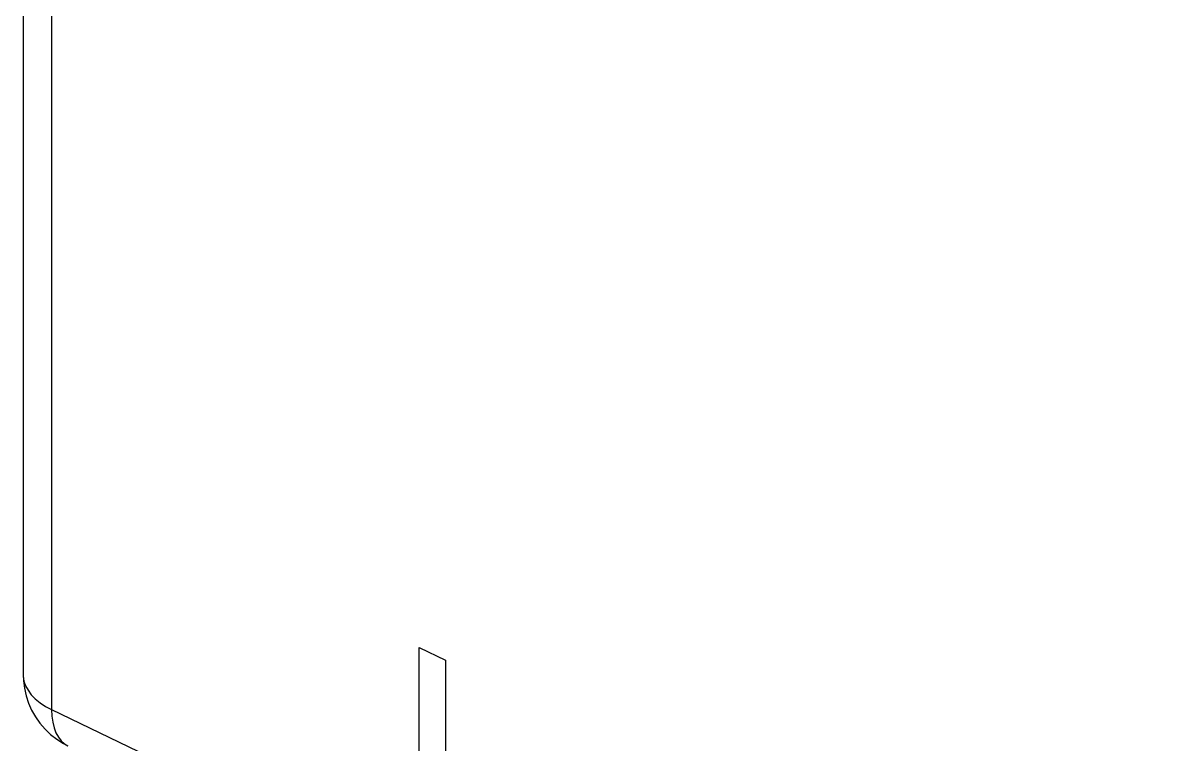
# Model space of a CAD drawing. Extents: x 0 to 420, y 0 to 297.
# Drawn here: x 150.88 to 165.53, y 142.36 to 151.48 of the extents above; entities that cross this region are included whole.
import ezdxf

# ---------------------------------------------------------------- set-up
doc = ezdxf.new("R2010")
doc.units = 0
doc.header["$LTSCALE"] = 23.1
doc.layers.add('40000_ISO', color=7, linetype='CONTINUOUS')

msp = doc.modelspace()

# ---------------------------------------------------------------- linework, layer by layer
at = {"layer": '40000_ISO', "color": 7, "linetype": 'CONTINUOUS'}
for p, q in [((150.879, 178.343), (150.879, 143.233)), ((151.239, 177.899), (151.239, 142.789)), ((155.889, 140.963), (155.889, 143.576)), ((155.889, 143.576), (156.225, 143.414)), ((156.225, 143.414), (156.225, 141.097)), ((150.879, 143.233), (150.882, 143.155)), ((150.879, 143.233), (150.88, 143.211)), ((150.88, 143.211), (150.889, 143.151)), ((150.882, 143.155), (150.894, 143.059)), ((150.889, 143.151), (150.91, 143.091)), ((150.894, 143.059), (150.916, 142.964)), ((150.91, 143.091), (150.941, 143.034)), ((150.941, 143.034), (150.982, 142.978)), ((150.916, 142.964), (150.946, 142.872)), ((150.946, 142.872), (150.986, 142.783)), ((150.982, 142.978), (151.033, 142.925)), ((151.033, 142.925), (151.093, 142.876)), ((151.093, 142.876), (151.162, 142.83)), ((150.986, 142.783), (151.034, 142.698)), ((151.162, 142.83), (151.239, 142.789)), ((151.239, 142.789), (151.243, 142.707)), ((151.239, 142.789), (204.65, 117.116)), ((151.243, 142.707), (151.253, 142.629)), ((151.034, 142.698), (151.091, 142.617)), ((151.091, 142.617), (151.156, 142.543)), ((151.253, 142.629), (151.27, 142.559)), ((151.27, 142.559), (151.294, 142.496)), ((151.156, 142.543), (151.227, 142.474)), ((151.227, 142.474), (151.306, 142.413)), ((151.294, 142.496), (151.325, 142.441)), ((151.306, 142.413), (151.391, 142.36)), ((151.325, 142.441), (151.361, 142.394)), ((151.361, 142.394), (151.403, 142.357)), ((151.391, 142.36), (151.446, 142.332)), ((151.403, 142.357), (151.446, 142.332))]:
    msp.add_line(p, q, dxfattribs=at)

doc.saveas('drawing.dxf')
